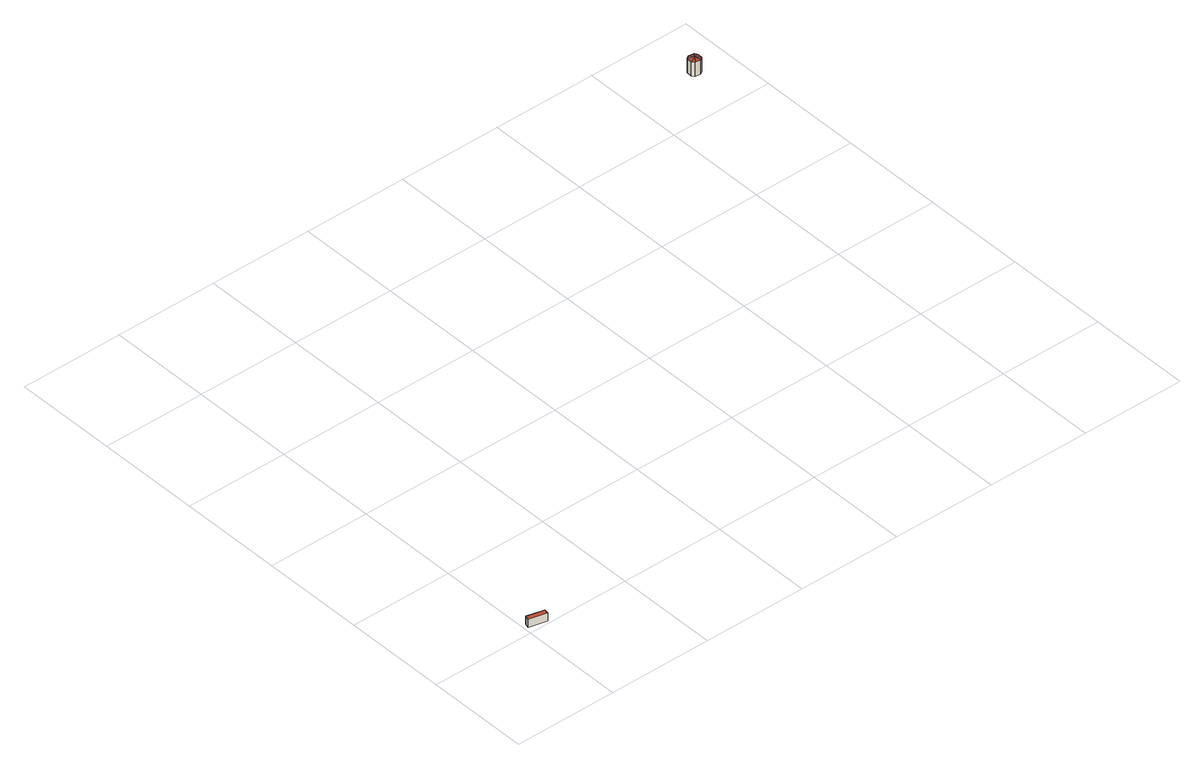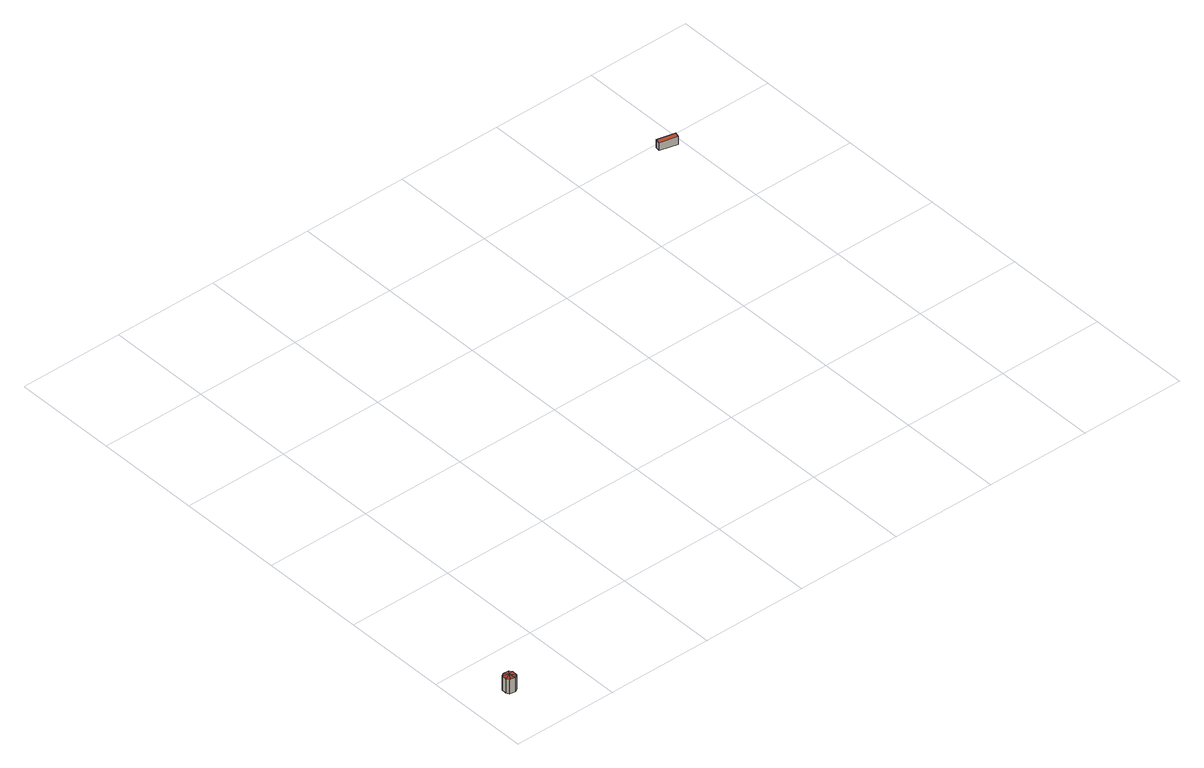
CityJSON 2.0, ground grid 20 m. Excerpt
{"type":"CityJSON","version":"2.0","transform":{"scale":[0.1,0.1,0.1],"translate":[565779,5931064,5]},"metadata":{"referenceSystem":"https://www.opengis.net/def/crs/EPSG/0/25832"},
"CityObjects":{
"building1":{"type":"Building","attributes":{"Grundfläche 2D":"3.321985","Grundhöhe NN":"5.514"},"geometry":[{"type":"Solid","lod":"3","boundaries":[[[[0,1,2,3]],[[4,5,3,2]],[[5,6,0,3]],[[6,7,1,0]],[[7,4,2,1]],[[7,6,5,4]]]],"semantics":{"surfaces":[{"type":"RoofSurface"},{"type":"WallSurface"},{"type":"GroundSurface"}],"values":[[0,1,1,1,1,2]]}}]},
"building2":{"type":"Building","attributes":{"Grundfläche 2D":"3.528114","Grundhöhe NN":"6.250"},"geometry":[{"type":"Solid","lod":"3","boundaries":[[[[8,9,10]],[[8,11,9]],[[8,10,12]],[[8,12,13]],[[8,13,14]],[[8,14,15]],[[8,15,16]],[[8,16,11]],[[17,18,10,9]],[[18,19,12,10]],[[19,20,13,12]],[[20,21,14,13]],[[21,22,15,14]],[[22,23,16,15]],[[24,17,9,11]],[[23,24,11,16]],[[18,17,24,23,22,21,20,19]]]],"semantics":{"surfaces":[{"type":"RoofSurface"},{"type":"WallSurface"},{"type":"GroundSurface"}],"values":[[0,0,0,0,0,0,0,0,1,1,1,1,1,1,1,1,2]]}}]}
},
"vertices":[
[43,14,21],[10,22,21],[7,13,21],[41,5,21],[7,13,5],[41,5,5],[43,14,5],[10,22,5],
[1125,892,44],[1115,899,41],[1114,888,41],[1120,903,41],[1118,883,41],[1129,882,41],[1134,886,41],[1135,895,41],[1131,901,41],[1115,899,12],[1114,888,12],[1118,883,12],[1129,882,12],[1134,886,12],[1135,895,12],[1131,901,12],[1120,903,12]
]}
